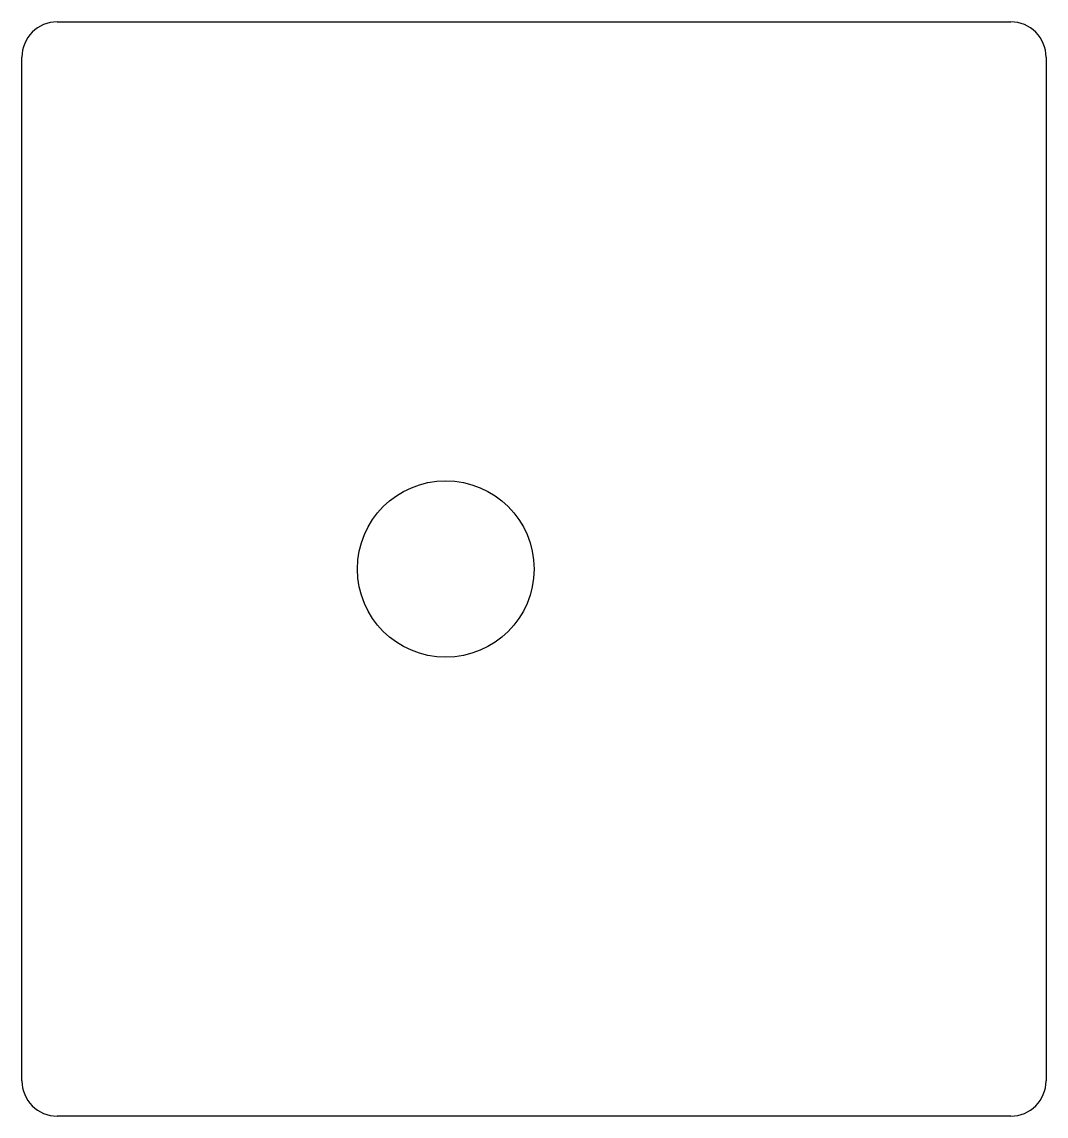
# Model space of a CAD drawing. Extents: x -3 to 26, y -15.5 to 15.5.
import ezdxf

# ---------------------------------------------------------------- set-up
doc = ezdxf.new("R2010")
doc.units = 0
doc.layers.add('Body002_cs', color=7, linetype='CONTINUOUS')

msp = doc.modelspace()

# ---------------------------------------------------------------- linework, layer by layer
at = {"layer": 'Body002_cs'}
for p, q in [((-2, 15.5, -12.45), (25, 15.5, -12.45)), ((-3, -14.5, -12.45), (-3, 14.5, -12.45)), ((26, 14.5, -12.45), (26, -14.5, -12.45)), ((25, -15.5, -12.45), (-2, -15.5, -12.45))]:
    msp.add_line(p, q, dxfattribs=at)
msp.add_circle((9, 0), 2.5, dxfattribs=at)
for centre, start, end in [((-2, 14.5, -12.45), 90, 180), ((25, 14.5, -12.45), 0, 90), ((-2, -14.5, -12.45), 180, -90), ((25, -14.5, -12.45), -90, 0)]:
    msp.add_arc(centre, 1, start, end, dxfattribs=at)

doc.saveas('drawing.dxf')
